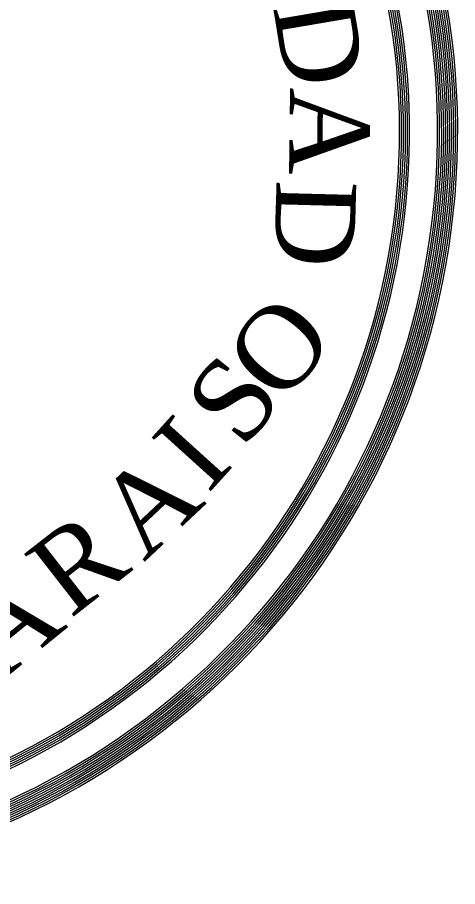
# Model space of a CAD drawing. Header units: millimetres. Extents: x -11418 to -10492, y 10656 to 11360.
# Drawn here: x -10522.188 to -10520.037, y 11176.096 to 11180.339 of the extents above; entities that cross this region are included whole.
import ezdxf

# ---------------------------------------------------------------- set-up
doc = ezdxf.new("R2010")
doc.units = ezdxf.units.MM
doc.linetypes.add('CONTINUA', pattern=[0])
doc.layers.add('proyección', color=252, linetype='CONTINUA', lineweight=5)
doc.styles.get("Standard").update_dxf_attribs({"font": 'romans.shx'})

# ---------------------------------------------------------------- blocks, each defined once
blk = doc.blocks.new('logopucv')
at = {"layer": 'proyección'}
for radius, start, end in [(2.4453, 104.8606, 75.0609), (2.4388, 105.0444, 74.8767), (2.4323, 105.2298, 74.6907), (2.4258, 105.4169, 74.5031), (2.4193, 105.6058, 74.3136), (2.4128, 105.7966, 74.1223), (2.4063, 105.9891, 73.9292), (2.3998, 106.1835, 73.7343), (2.3933, 106.3798, 73.5374), (2.3868, 106.578, 73.3386), (2.3803, 106.7782, 73.1378), (2.2893, 108.9915, 71.0085), (2.2828, 108.7721, 71.2279), (2.2763, 108.5503, 71.4497), (2.2698, 108.3261, 71.6739), (2.2633, 108.0993, 71.9007), (2.2568, 107.87, 72.13)]:
    blk.add_arc((1436.4434, 50647.9201), radius, start, end, dxfattribs=at)
at = {"layer": 'proyección', "char_height": 0.258874, "width": 1.744763, "attachment_point": 1}
for s, insert, rotation in [('{\\fTimes New Roman|b0|i0|c0|p18;D}', (1438.5441, 50648.3728), 279.6615), ('{\\fTimes New Roman|b0|i0|c0|p18;A}', (1438.6038, 50648.063), 269.3113), ('{\\fTimes New Roman|b0|i0|c0|p18;D}', (1438.5601, 50647.7611), 268.5061), ('{\\fTimes New Roman|b0|i0|c0|p18;O}', (1438.1192, 50647.2002), 49.7316), ('{\\fTimes New Roman|b0|i0|c0|p18;S}', (1437.9909, 50647.0512), 51.4091), ('{\\fTimes New Roman|b0|i0|c0|p18;I}', (1437.8863, 50646.9199), 47.8821), ('{\\fTimes New Roman|b0|i0|c0|p18;A}', (1437.6933, 50646.714), 43.2354), ('{\\fTimes New Roman|b0|i0|c0|p18;R}', (1437.473, 50646.5463), 37.9572), ('{\\fTimes New Roman|b0|i0|c0|p18;A}', (1437.2449, 50646.341), 39.0876)]:
    blk.add_mtext(s, dxfattribs=dict(at, insert=insert, rotation=rotation))

msp = doc.modelspace()

# ---------------------------------------------------------------- block references
at = {"layer": 'proyección', "xscale": 1.505674176733929, "yscale": 1.505674176733929, "zscale": 1.505674176733929}
msp.add_blockref('logopucv', (-12686.5349, -65079.4878), dxfattribs=at)

doc.saveas('drawing.dxf')
